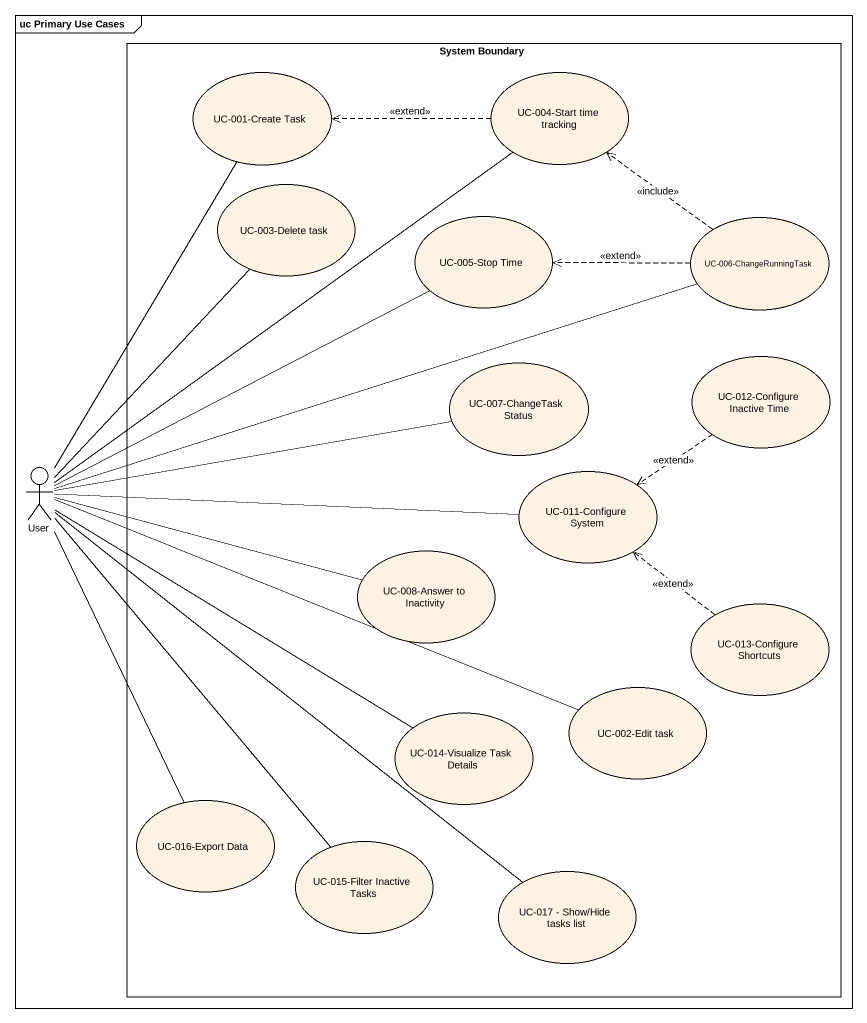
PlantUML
@startuml
mainframe uc Primary Use Cases
rectangle "System Boundary" as System_Boundary {
  usecase "UC-001-Create Task" as UC_001_Create_Task
  usecase "UC-004-Start time tracking" as UC_004_Start_time_tracking
  usecase "UC-003-Delete task" as UC_003_Delete_task
  usecase "UC-005-Stop Time" as UC_005_Stop_Time
  usecase "UC-006-ChangeRunningTask" as UC_006_ChangeRunningTask
  usecase "UC-007-ChangeTask Status" as UC_007_ChangeTask_Status
  usecase "UC-012-Configure Inactive Time" as UC_012_Configure_Inactive
  usecase "UC-011-Configure System" as UC_011_Configure_System
  usecase "UC-008-Answer to Inactivity" as UC_008_Answer_to_Inactivity
  usecase "UC-013-Configure Shortcuts" as UC_013_Configure_Shortcuts
  usecase "UC-002-Edit task" as UC_002_Edit_task
  usecase "UC-014-Visualize Task Details" as UC_014_Visualize_Task
  usecase "UC-016-Export Data" as UC_016_Export_Data
  usecase "UC-015-Filter Inactive Tasks" as UC_015_Filter_Inactive_Tasks
  usecase "UC-017 - Show/Hide tasks list" as UC_017_Show_Hide_tasks_list
}
actor User
UC_004_Start_time_tracking .left.> UC_001_Create_Task : <<extend>>
UC_006_ChangeRunningTask .up.> UC_004_Start_time_tracking : <<include>>
UC_006_ChangeRunningTask .left.> UC_005_Stop_Time : <<extend>>
UC_012_Configure_Inactive ..> UC_011_Configure_System : <<extend>>
User -up- UC_001_Create_Task
User -up- UC_004_Start_time_tracking
User -up- UC_003_Delete_task
User -right- UC_005_Stop_Time
User -right- UC_006_ChangeRunningTask
User -right- UC_007_ChangeTask_Status
User -right- UC_011_Configure_System
User -right- UC_008_Answer_to_Inactivity
User -right- UC_002_Edit_task
User -right- UC_014_Visualize_Task
User -- UC_015_Filter_Inactive_Tasks
User -- UC_017_Show_Hide_tasks_list
UC_013_Configure_Shortcuts .up.> UC_011_Configure_System : <<extend>>
UC_016_Export_Data -up- User
@enduml
